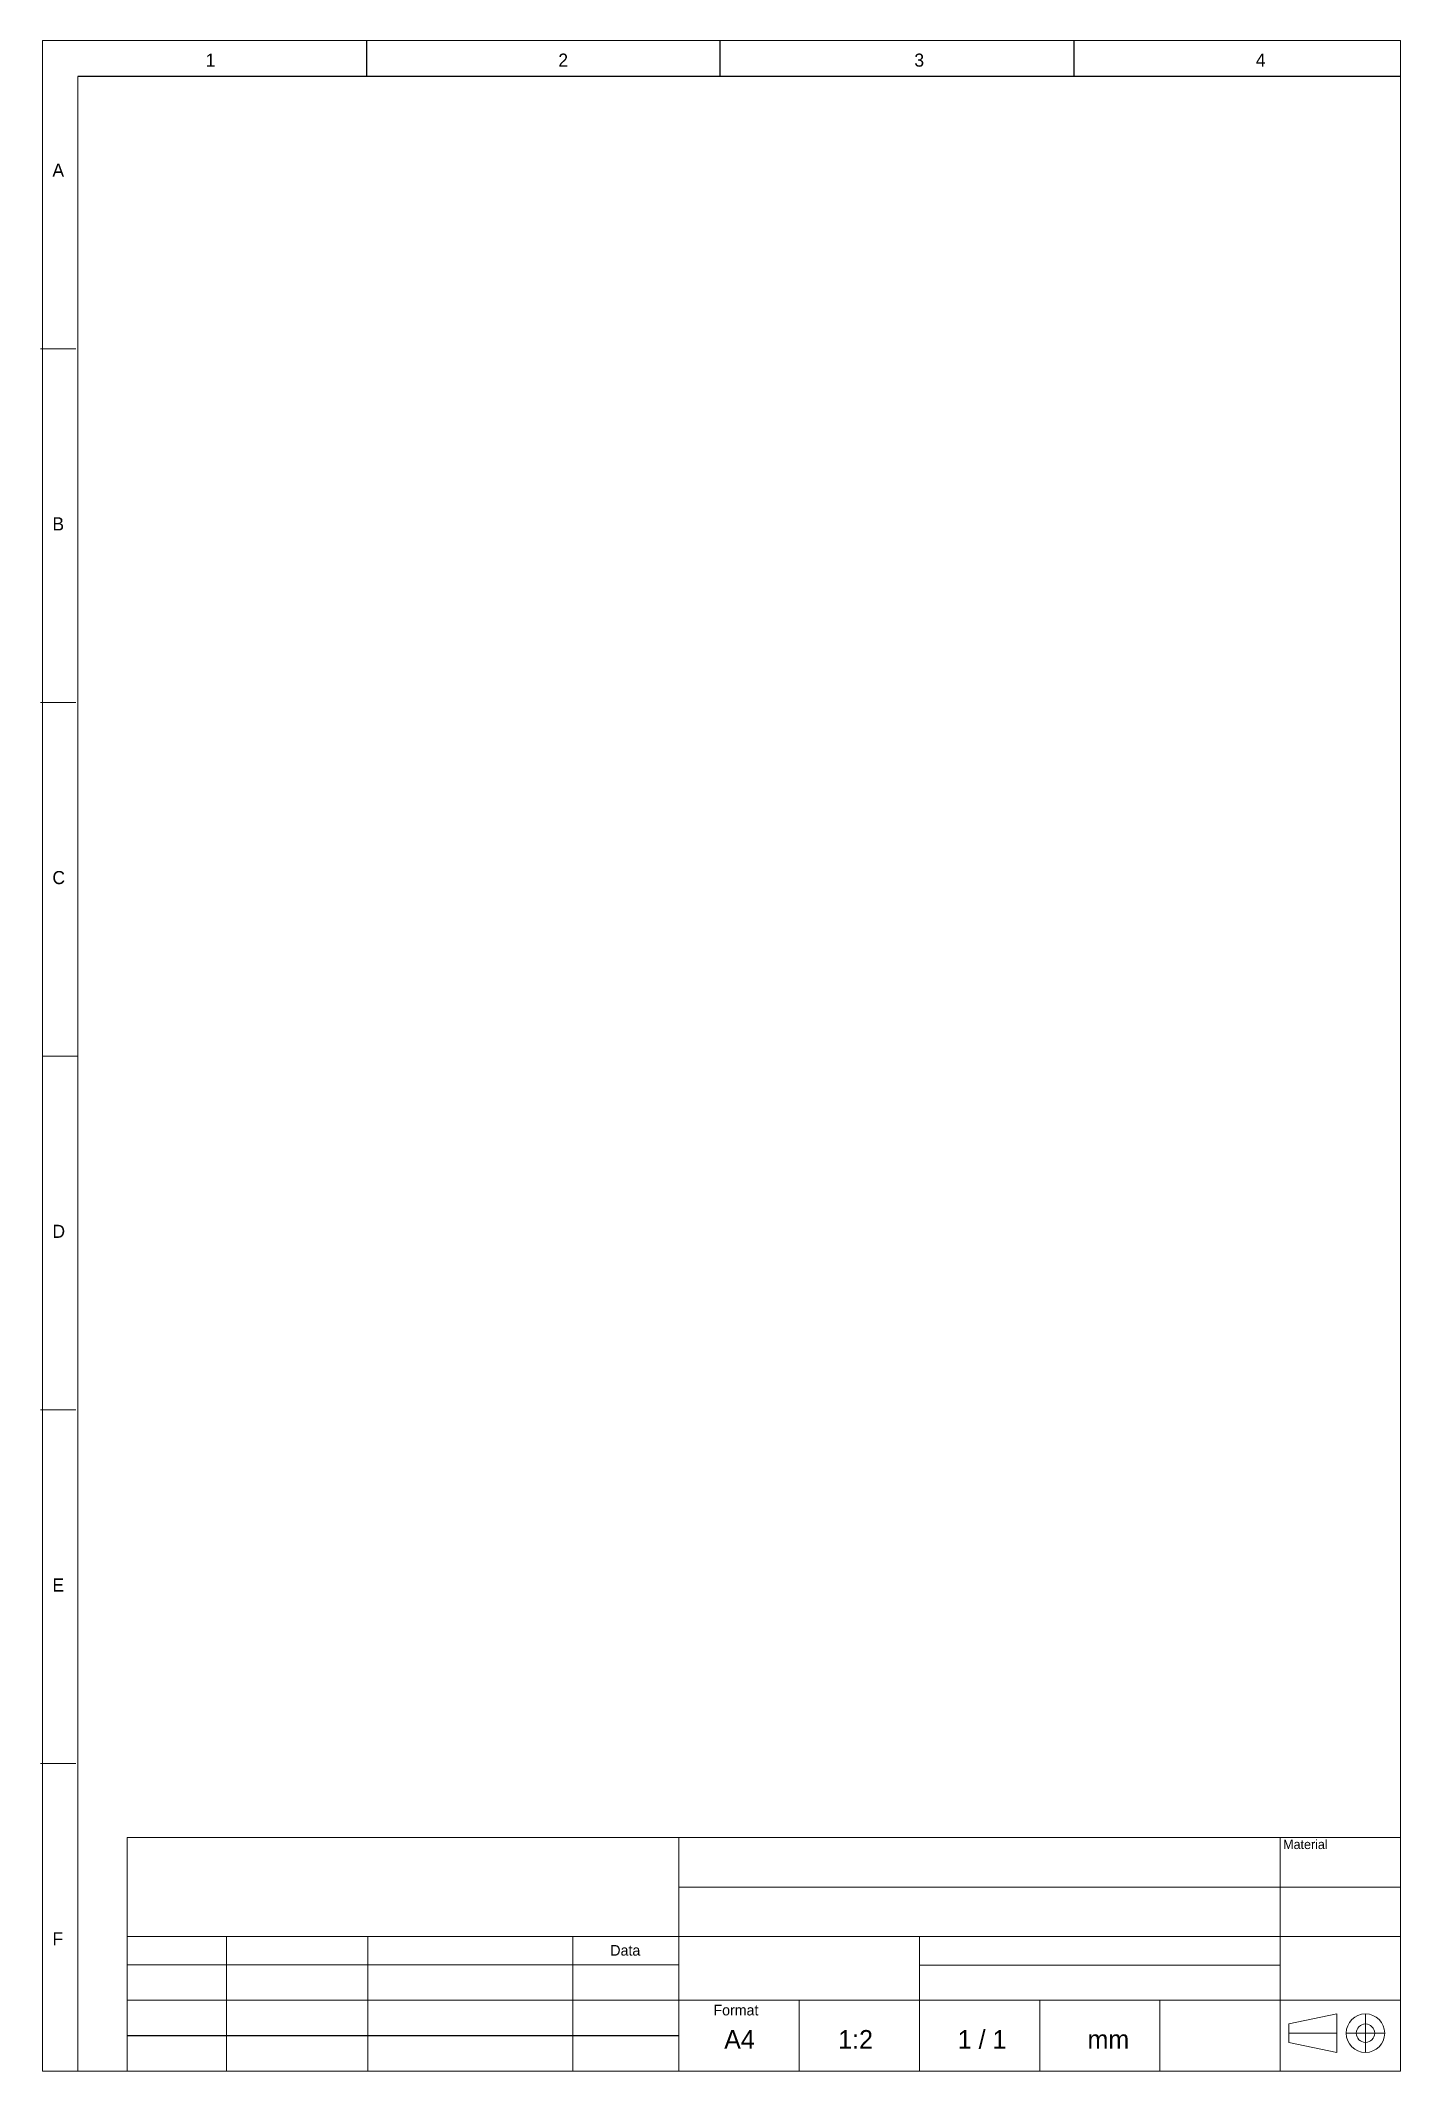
# Model space of a CAD drawing. Header units: millimetres. Extents: x 13 to 205, y 5 to 292.
import ezdxf

# ---------------------------------------------------------------- set-up
doc = ezdxf.new("R2010")
doc.units = ezdxf.units.MM
doc.layers.get('0').update_dxf_attribs({"linetype": 'CONTINUOUS'})
doc.layers.add('FORMAT', color=7, linetype='CONTINUOUS')
doc.layers.add('OŚ_SYMETRII', color=7, linetype='CONTINUOUS')
doc.styles.add('SLDTEXTSTYLE0', font='SLDTEXTSTYLE0')
doc.styles.add('SLDTEXTSTYLE1', font='SLDTEXTSTYLE1')
doc.styles.add('SLDTEXTSTYLE2', font='SLDTEXTSTYLE2')

msp = doc.modelspace()

# ---------------------------------------------------------------- linework, layer by layer
at = {"color": 7, "linetype": 'CONTINUOUS', "lineweight": 15}
for p, q in [((13.06, 292.05), (13.06, 5.05)), ((205.06, 292.05), (13.06, 292.05)), ((205.06, 5.05), (205.06, 292.05))]:
    msp.add_line(p, q, dxfattribs=at)
at = {"color": 7, "linetype": 'CONTINUOUS', "lineweight": 0}
for p, q in [((18.06, 287), (18.06, 5)), ((17.8, 248.5), (12.8, 248.5)), ((12.8, 198.5), (17.8, 198.5)), ((13.06, 148.5), (18.06, 148.5)), ((12.8, 98.5), (17.8, 98.5)), ((17.8, 48.5), (12.8, 48.5))]:
    msp.add_line(p, q, dxfattribs=at)
at = {"layer": 'FORMAT', "lineweight": 15}
for p, q in [((25.06, 38.05), (25.06, 5.05)), ((13.06, 5.05), (205.06, 5.05))]:
    msp.add_line(p, q, dxfattribs=at)
at = {"layer": 'FORMAT', "linetype": 'CONTINUOUS', "lineweight": 15}
msp.add_line((25.06, 38.05), (205.06, 38.05), dxfattribs=at)
at = {"layer": 'FORMAT', "lineweight": 0}
for p, q in [((25.06, 24.05), (103.06, 24.05)), ((39.06, 24.05), (39.06, 5.05)), ((59.06, 5.05), (59.06, 24.05)), ((88.06, 5.05), (88.06, 24.05)), ((103.06, 24.05), (205.06, 24.05)), ((137.06, 15.05), (137.06, 24.05)), ((137.06, 20.01), (188.06, 20.01)), ((25.06, 15.05), (103.06, 15.05)), ((103.06, 15.05), (205.06, 15.05)), ((154.06, 5.05), (154.06, 15.05)), ((188.06, 5.05), (188.06, 15.05))]:
    msp.add_line(p, q, dxfattribs=at)
at = {"layer": 'OŚ_SYMETRII'}
for p, q in [((58.9, 292), (58.9, 287)), ((108.9, 287), (108.9, 292)), ((158.9, 292), (158.9, 287))]:
    msp.add_line(p, q, dxfattribs=at)
at = {"layer": 'OŚ_SYMETRII', "linetype": 'CONTINUOUS'}
for p, q in [((205.06, 287), (18.06, 287)), ((25.06, 10.05), (103.06, 10.05))]:
    msp.add_line(p, q, dxfattribs=at)
at = {"layer": 'OŚ_SYMETRII', "linetype": 'CONTINUOUS', "lineweight": 0}
for p, q in [((103.06, 5.05), (103.06, 38.05)), ((188.06, 38.05), (188.06, 15.05)), ((82.18, 20.05), (25.06, 20.05)), ((82.18, 20.05), (103.06, 20.05)), ((196.08, 13.12), (189.3, 11.7)), ((189.3, 11.7), (189.3, 9.1)), ((196.08, 13.12), (196.08, 7.68)), ((200.12, 13.12), (200.12, 7.68)), ((200.12, 9.1), (200.12, 11.7)), ((196.08, 10.4), (189.3, 10.4)), ((196.08, 7.68), (189.3, 9.1)), ((197.4, 10.4), (202.83, 10.4)), ((198.81, 10.4), (201.42, 10.4)), ((25.06, 5.05), (205.06, 5.05))]:
    msp.add_line(p, q, dxfattribs=at)
at = {"layer": 'OŚ_SYMETRII', "color": 7, "linetype": 'CONTINUOUS', "lineweight": 0}
for p, q in [((103.06, 31.05), (205.06, 31.05)), ((120.06, 5.05), (120.06, 15.05)), ((137.06, 5.05), (137.06, 15.05)), ((171.06, 5.05), (171.06, 15.05))]:
    msp.add_line(p, q, dxfattribs=at)
at = {"layer": 'OŚ_SYMETRII', "linetype": 'CONTINUOUS', "lineweight": 0}
for radius in [2.72, 1.3]:
    msp.add_circle((200.12, 10.4), radius, dxfattribs=at)

# ---------------------------------------------------------------- texts
at = {"color": 7, "linetype": 'CONTINUOUS', "lineweight": 0, "char_height": 1.85, "attachment_point": 1, "style": 'SLDTEXTSTYLE0'}
for s, insert, width in [('1', (36.14, 290.22), 0.4116), ('2', (86, 290.22), 0.8231), ('3', (136.34, 290.22), 0.8231), ('4', (184.61, 290.22), 1.0289), ('A', (14.47, 274.67), 1.2347), ('B', (14.47, 224.67), 1.0289), ('C', (14.47, 174.67), 0.8231), ('D', (14.47, 124.67), 1.0289), ('E', (14.47, 74.67), 0.8231), ('F', (14.47, 24.67), 0.8231)]:
    msp.add_mtext(s, dxfattribs=dict(at, insert=insert, width=width))
at = {"layer": 'OŚ_SYMETRII'}
for s, insert, char_height, width, attachment_point, style in [('Material', (188.48, 37.75), 1.323, 6.7616, 1, 'SLDTEXTSTYLE1'), ('Data', (93.35, 22.86), 1.5, 4.1667, 1, 'SLDTEXTSTYLE1'), ('Format', (111.11, 14.41), 1.5, 6.5, 2, 'SLDTEXTSTYLE1'), ('A4', (109.45, 10.84), 2.646, 4.1157, 1, 'SLDTEXTSTYLE1'), ('1:2', (125.57, 10.84), 2.646, 3.5278, 1, 'SLDTEXTSTYLE1'), ('1 / 1', (142.47, 10.84), 2.646, 8.0845, 1, 'SLDTEXTSTYLE2'), ('mm', (160.82, 10.84), 2.646, 4.4097, 1, 'SLDTEXTSTYLE1')]:
    msp.add_mtext(s, dxfattribs=dict(at, insert=insert, char_height=char_height, width=width, attachment_point=attachment_point, style=style))

doc.saveas('drawing.dxf')
